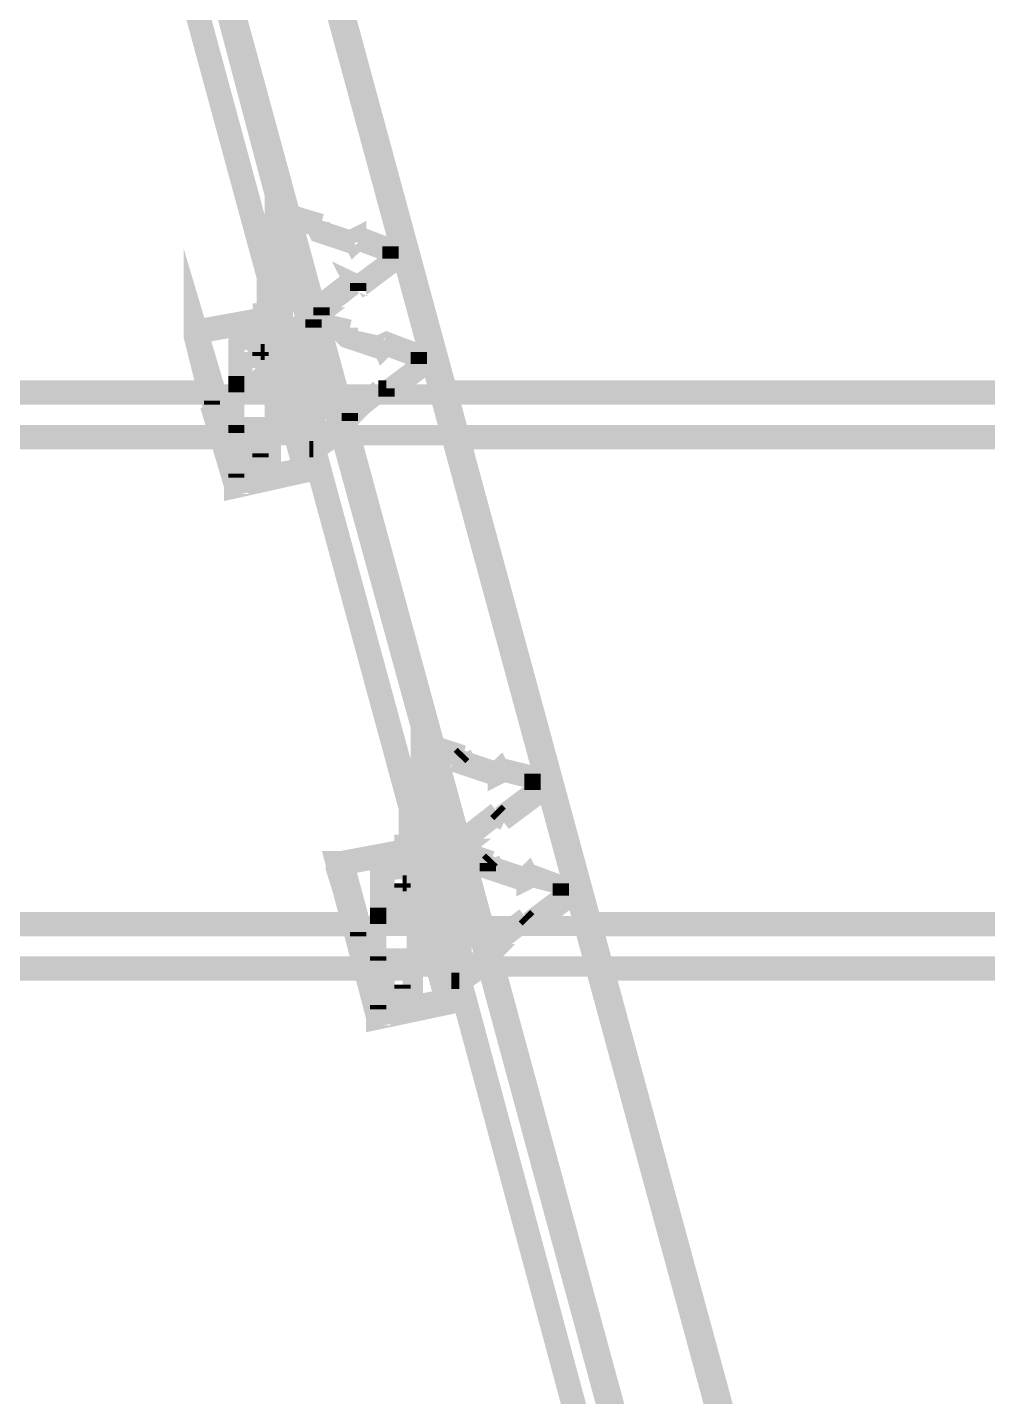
# Model space of a CAD drawing. Extents: x 0.1 to 11.6, y 0.3 to 16.2.
# Drawn here: x 8.611 to 9.005, y 12.494 to 13.057 of the extents above; entities that cross this region are included whole.
import ezdxf

# ---------------------------------------------------------------- set-up
doc = ezdxf.new("R2010")
doc.units = 0
doc.header["$MEASUREMENT"] = 0

msp = doc.modelspace()

# ---------------------------------------------------------------- linework, layer by layer
at = {"color": 0}
for points, const_width in [([(8.90831, 12.28), (8.56332, 13.5483), (8.61664, 13.5133)], 0.01), ([(8.56168, 13.5483), (8.61501, 13.5117), (8.97835, 12.1733)], 0.006667), ([(8.98167, 12.1733), (8.61833, 13.5117), (8.61664, 13.5133), (8.98167, 12.175), (8.93668, 12.1883)], 0.01), ([(8.97835, 12.1733), (8.61501, 13.5117)], 0.006667), ([(8.98167, 12.1717), (8.61664, 13.51), (8.61833, 13.51), (8.61833, 13.5117)], 0.006667), ([(8.97999, 12.1733), (8.61664, 13.5117)], 0.006667), ([(8.56332, 13.4967), (8.93332, 12.1367), (8.95503, 12.1533)], 0.006667), ([(8.715, 12.9817), (8.66997, 13.1517), (8.66997, 13.1017), (8.71164, 12.9483)], 0.01), ([(8.71332, 12.94), (8.71332, 12.9817), (8.72667, 12.935), (8.72667, 12.8933)], 0.01), ([(8.72835, 12.935), (8.715, 12.9817), (8.71332, 12.9817)], 0.01), ([(8.71332, 12.93), (8.715, 12.93), (8.715, 12.9817)], 0.006667), ([(8.74333, 12.93), (8.72835, 12.9333), (8.715, 12.9817)], 0.006667), ([(8.715, 12.9817), (8.71669, 12.9783), (8.73167, 12.9733)], 0.006667), ([(8.715, 12.9817), (8.73167, 12.9767)], 0.006667), ([(8.715, 12.93), (8.715, 12.9817)], 0.006667), ([(8.715, 12.93), (8.71669, 12.9267), (8.71669, 12.9783)], 0.006667), ([(8.73167, 12.9767), (8.72835, 12.975)], 0.006667), ([(8.72835, 12.975), (8.72999, 12.9717), (8.74501, 12.9667)], 0.006667), ([(8.72835, 12.975), (8.74333, 12.97)], 0.006667), ([(8.72999, 12.9717), (8.73167, 12.9733), (8.73167, 12.9767)], 0.006667), ([(8.74669, 12.9683), (8.74669, 12.9717), (8.74333, 12.97), (8.74501, 12.9667), (8.74669, 12.9683), (8.75999, 12.9633)], 0.006667), ([(8.74669, 12.9717), (8.75999, 12.9667)], 0.006667), ([(8.69835, 12.87), (8.68001, 12.9316), (8.68001, 12.93), (8.69667, 12.8683)], 0.01), ([(8.77501, 12.7633), (8.72835, 12.9333), (8.72835, 12.8834), (8.77001, 12.73)], 0.01), ([(8.75999, 12.9667), (8.75999, 12.9633), (8.75999, 12.9583)], 0.006667), ([(8.75999, 12.9667), (8.75999, 12.9616)], 0.006667), ([(8.74669, 12.9517), (8.74333, 12.9533), (8.74501, 12.95), (8.74669, 12.9483)], 0.006667), ([(8.75999, 12.9616), (8.75999, 12.9583), (8.74669, 12.9483)], 0.006667), ([(8.75999, 12.9616), (8.74669, 12.9517)], 0.006667), ([(8.72835, 12.9417), (8.74333, 12.9533)], 0.006667), ([(8.74669, 12.9483), (8.74669, 12.9517)], 0.006667), ([(8.72835, 12.885), (8.71164, 12.9483), (8.71001, 12.9483), (8.71001, 12.9467), (8.72667, 12.885)], 0.01), ([(8.71001, 12.9467), (8.71001, 12.9383), (8.72667, 12.8767)], 0.01), ([(8.71164, 12.9483), (8.72835, 12.885)], 0.01), ([(8.72835, 12.8867), (8.72835, 12.8834), (8.71164, 12.9483)], 0.006667), ([(8.71164, 12.9483), (8.71164, 12.9367)], 0.006667), ([(8.72835, 12.9417), (8.72999, 12.9383), (8.74501, 12.95)], 0.006667), ([(8.70833, 12.9367), (8.70833, 12.9383), (8.71001, 12.9383)], 0.01), ([(8.71332, 12.93), (8.71332, 12.94)], 0.006667), ([(8.715, 12.93), (8.73167, 12.9417), (8.72835, 12.9417)], 0.006667), ([(8.73167, 12.9383), (8.73167, 12.9417)], 0.006667), ([(8.68001, 12.9316), (8.70833, 12.9367), (8.72499, 12.875)], 0.01), ([(8.68001, 12.93), (8.71001, 12.9367), (8.72667, 12.8733)], 0.006667), ([(8.71001, 12.9367), (8.71164, 12.9367), (8.72835, 12.875)], 0.006667), ([(8.71669, 12.9267), (8.73167, 12.9383), (8.72999, 12.9383)], 0.006667), ([(8.72835, 12.8834), (8.72835, 12.935), (8.72667, 12.935)], 0.01), ([(8.72835, 12.9333), (8.72835, 12.9367)], 0.006667), ([(8.72835, 12.9367), (8.74333, 12.9333)], 0.006667), ([(8.72835, 12.8867), (8.72835, 12.9367)], 0.006667), ([(8.68001, 12.93), (8.68668, 12.9033)], 0.01), ([(8.71164, 12.9134), (8.71164, 12.93), (8.69667, 12.93)], 0.006667), ([(8.69667, 12.93), (8.69667, 12.9134)], 0.006667), ([(8.71164, 12.93), (8.69667, 12.93)], 0.006667), ([(8.72667, 12.8834), (8.71332, 12.93)], 0.006667), ([(8.72835, 12.8834), (8.715, 12.93)], 0.006667), ([(8.74333, 12.9333), (8.74001, 12.93)], 0.006667), ([(8.74001, 12.93), (8.74164, 12.9283), (8.75667, 12.9233)], 0.006667), ([(8.74001, 12.93), (8.75499, 12.9267)], 0.006667), ([(8.74164, 12.9283), (8.74333, 12.93), (8.74333, 12.9333)], 0.006667), ([(8.75499, 12.9267), (8.75836, 12.9283), (8.77165, 12.9233)], 0.006667), ([(8.70167, 12.9233), (8.70335, 12.9233), (8.70503, 12.9233)], 0.01), ([(8.70167, 12.9217), (8.70167, 12.92), (8.70335, 12.92), (8.70503, 12.92), (8.70665, 12.9217), (8.70503, 12.9233)], 0.006667), ([(8.70665, 12.9233), (8.70833, 12.9233)], 0.006667), ([(8.70665, 12.9217), (8.70665, 12.9233)], 0.006667), ([(8.75499, 12.9267), (8.75667, 12.9233), (8.75836, 12.925)], 0.006667), ([(8.75836, 12.9283), (8.75836, 12.925), (8.77165, 12.92)], 0.006667), ([(8.77165, 12.9233), (8.77165, 12.92), (8.77165, 12.915)], 0.006667), ([(8.77165, 12.9233), (8.77165, 12.9183)], 0.006667), ([(8.77165, 12.9183), (8.77165, 12.915), (8.75836, 12.905)], 0.006667), ([(8.77165, 12.9183), (8.75836, 12.9083)], 0.006667), ([(8.71164, 12.9067), (8.71164, 12.9083), (8.71164, 12.91), (8.71164, 12.9117), (8.71164, 12.9134), (8.69667, 12.9134)], 0.006667), ([(8.69667, 12.9134), (8.69667, 12.9117), (8.69667, 12.91), (8.69667, 12.9083), (8.69667, 12.9067)], 0.006667), ([(8.71164, 12.9117), (8.69667, 12.9117)], 0.006667), ([(8.685, 12.9067), (8.44168, 12.9067)], 0.01), ([(8.78331, 12.9067), (8.685, 12.9067)], 0.006667), ([(8.71164, 12.9083), (8.69667, 12.9083)], 0.006667), ([(8.71164, 12.8933), (8.71164, 12.895), (8.71164, 12.8967), (8.71164, 12.8983), (8.71164, 12.9), (8.71164, 12.9017), (8.71164, 12.9033), (8.71164, 12.905), (8.71164, 12.9067), (8.69667, 12.9067)], 0.006667), ([(8.69667, 12.9067), (8.69667, 12.905), (8.69667, 12.9033), (8.69667, 12.9017), (8.69667, 12.9), (8.69667, 12.8983), (8.69667, 12.8967), (8.69667, 12.895), (8.69667, 12.8933)], 0.006667), ([(8.74001, 12.8983), (8.75499, 12.9083)], 0.006667), ([(8.74001, 12.8983), (8.74164, 12.895), (8.75667, 12.9067)], 0.006667), ([(8.75499, 12.9083), (8.75667, 12.9067), (8.75836, 12.905)], 0.006667), ([(8.75499, 12.9083), (8.75836, 12.9083)], 0.006667), ([(8.75836, 12.905), (8.75836, 12.9083)], 0.006667), ([(9.16168, 12.9067), (8.78331, 12.9067)], 0.01), ([(9.39165, 12.905), (8.35667, 12.905)], 0.006667), ([(8.68668, 12.9017), (8.69667, 12.8683)], 0.01), ([(8.68668, 12.9033), (8.68668, 12.9017)], 0.006667), ([(8.72835, 12.8867), (8.74333, 12.8983), (8.74001, 12.8983)], 0.006667), ([(8.74001, 12.8917), (8.74333, 12.895), (8.74164, 12.895)], 0.006667), ([(8.74333, 12.895), (8.74333, 12.8983)], 0.006667), ([(8.35667, 12.89), (9.39165, 12.89)], 0.006667), ([(8.43668, 12.8883), (8.69, 12.8883)], 0.01), ([(8.69667, 12.8933), (8.71164, 12.8933), (8.71164, 12.8917), (8.71164, 12.89)], 0.006667), ([(8.69667, 12.8933), (8.69667, 12.8917), (8.69667, 12.89)], 0.006667), ([(8.71164, 12.8917), (8.69667, 12.8917)], 0.006667), ([(8.71164, 12.8733), (8.71164, 12.89), (8.69667, 12.89), (8.71164, 12.89)], 0.006667), ([(8.69667, 12.89), (8.69667, 12.8733)], 0.006667), ([(8.71164, 12.89), (8.69667, 12.89)], 0.006667), ([(8.71164, 12.89), (8.69667, 12.89)], 0.006667), ([(8.72667, 12.8933), (8.72667, 12.8834)], 0.006667), ([(8.74001, 12.8917), (8.72835, 12.8834)], 0.01), ([(8.78836, 12.8883), (9.16168, 12.8883)], 0.01), ([(8.69, 12.8883), (8.78836, 12.8883)], 0.006667), ([(8.69667, 12.8883), (8.71164, 12.8883)], 0.006667), ([(8.69667, 12.8867), (8.71164, 12.8867)], 0.006667), ([(8.70167, 12.8817), (8.70335, 12.8817), (8.70503, 12.8817)], 0.01), ([(8.70167, 12.88), (8.70167, 12.8783), (8.70335, 12.8783), (8.70503, 12.8783), (8.70665, 12.88), (8.70503, 12.8817)], 0.006667), ([(8.70665, 12.88), (8.70665, 12.8817)], 0.006667), ([(8.72835, 12.8834), (8.72667, 12.8834)], 0.006667), ([(8.71164, 12.8717), (8.71164, 12.8733), (8.69667, 12.8733)], 0.006667), ([(8.69667, 12.8733), (8.69667, 12.8717)], 0.006667), ([(8.71164, 12.8717), (8.69667, 12.8717)], 0.006667), ([(8.77333, 12.7217), (8.77333, 12.7633), (8.785, 12.7167), (8.785, 12.675)], 0.01), ([(8.78836, 12.7167), (8.77501, 12.7633), (8.77333, 12.7633)], 0.01), ([(8.77333, 12.7116), (8.77501, 12.7116), (8.77501, 12.7633)], 0.006667), ([(8.80333, 12.7116), (8.78836, 12.7167), (8.77501, 12.7633)], 0.006667), ([(8.77501, 12.7633), (8.77669, 12.76), (8.79167, 12.755)], 0.006667), ([(8.77501, 12.7633), (8.78999, 12.7584)], 0.006667), ([(8.77501, 12.7116), (8.77501, 12.7633)], 0.006667), ([(8.77501, 12.7116), (8.77669, 12.7083), (8.77669, 12.76)], 0.006667), ([(8.78836, 12.7533), (8.79167, 12.755), (8.78999, 12.7584)], 0.006667), ([(8.78999, 12.7584), (8.78836, 12.7567)], 0.006667), ([(8.78836, 12.7567), (8.78836, 12.7533), (8.80333, 12.7483)], 0.006667), ([(8.78836, 12.7567), (8.80333, 12.7517)], 0.006667), ([(8.80333, 12.7517), (8.80501, 12.7533), (8.80664, 12.75), (8.81999, 12.7467)], 0.006667), ([(8.90668, 12.28), (8.78836, 12.7167), (8.78836, 12.665), (8.89833, 12.2567)], 0.01), ([(8.80333, 12.7517), (8.80333, 12.7483), (8.80664, 12.75)], 0.006667), ([(8.80501, 12.7533), (8.81836, 12.75)], 0.006667), ([(8.81836, 12.75), (8.81999, 12.7467), (8.81999, 12.74)], 0.006667), ([(8.81836, 12.75), (8.81836, 12.7433)], 0.006667), ([(8.81836, 12.7433), (8.80501, 12.7333)], 0.006667), ([(8.81836, 12.7433), (8.81999, 12.74), (8.80664, 12.73)], 0.006667), ([(8.77001, 12.7183), (8.77001, 12.72), (8.78836, 12.6567)], 0.006667), ([(8.78668, 12.6667), (8.77001, 12.73), (8.76833, 12.73), (8.76833, 12.7283), (8.785, 12.6667)], 0.01), ([(8.77001, 12.73), (8.78836, 12.6683)], 0.01), ([(8.78836, 12.7233), (8.80333, 12.735)], 0.006667), ([(8.78836, 12.7233), (8.78836, 12.72), (8.80333, 12.7317)], 0.006667), ([(8.80333, 12.735), (8.80333, 12.7317), (8.80664, 12.73)], 0.006667), ([(8.80333, 12.735), (8.80501, 12.7333)], 0.006667), ([(8.80664, 12.73), (8.80501, 12.7333)], 0.006667), ([(8.76833, 12.7283), (8.76833, 12.72), (8.785, 12.6583)], 0.01), ([(8.78668, 12.6683), (8.78836, 12.665), (8.77001, 12.73)], 0.006667), ([(8.77001, 12.73), (8.77001, 12.72)], 0.006667), ([(8.74001, 12.7133), (8.76665, 12.7183), (8.78331, 12.6567)], 0.01), ([(8.76665, 12.7183), (8.76665, 12.72), (8.76833, 12.72)], 0.01), ([(8.77333, 12.7116), (8.77333, 12.7217)], 0.006667), ([(8.78999, 12.7233), (8.77501, 12.7116)], 0.006667), ([(8.79167, 12.72), (8.78999, 12.7233), (8.78836, 12.7233)], 0.006667), ([(8.75667, 12.6517), (8.74001, 12.7133), (8.73833, 12.7133), (8.75499, 12.65)], 0.01), ([(8.73833, 12.7133), (8.73833, 12.7116), (8.74669, 12.685)], 0.01), ([(8.73833, 12.7116), (8.77001, 12.7183), (8.78668, 12.6567)], 0.006667), ([(8.77669, 12.7083), (8.79167, 12.72), (8.78836, 12.72)], 0.006667), ([(8.78836, 12.665), (8.78836, 12.7167), (8.785, 12.7167)], 0.01), ([(8.78836, 12.7167), (8.78668, 12.72)], 0.006667), ([(8.78668, 12.72), (8.80165, 12.715)], 0.006667), ([(8.78668, 12.6683), (8.78668, 12.72)], 0.006667), ([(8.815, 12.705), (8.80003, 12.71), (8.80333, 12.7116), (8.80165, 12.715)], 0.006667), ([(8.80165, 12.715), (8.80003, 12.7133)], 0.006667), ([(8.77001, 12.695), (8.77001, 12.7133), (8.75499, 12.7133)], 0.006667), ([(8.75499, 12.7133), (8.75499, 12.695)], 0.006667), ([(8.77001, 12.7116), (8.75499, 12.7116)], 0.006667), ([(8.785, 12.665), (8.77333, 12.7116)], 0.006667), ([(8.78836, 12.665), (8.77501, 12.7116)], 0.006667), ([(8.80003, 12.71), (8.80003, 12.7133)], 0.006667), ([(8.80003, 12.7133), (8.815, 12.7083)], 0.006667), ([(8.815, 12.7083), (8.81668, 12.71), (8.81836, 12.7067), (8.83165, 12.7033)], 0.006667), ([(8.81668, 12.71), (8.83003, 12.705)], 0.006667), ([(8.76167, 12.705), (8.76335, 12.705), (8.76497, 12.705)], 0.01), ([(8.76167, 12.705), (8.76167, 12.7033), (8.76335, 12.7033), (8.76497, 12.7033), (8.76497, 12.705), (8.76497, 12.7033), (8.76335, 12.7033), (8.76167, 12.7033), (8.76167, 12.705), (8.76167, 12.7033)], 0.006667), ([(8.76497, 12.705), (8.76497, 12.7033), (8.76497, 12.7017), (8.76335, 12.7017), (8.76167, 12.7017), (8.76167, 12.7033), (8.76167, 12.705)], 0.006667), ([(8.76497, 12.705), (8.76665, 12.705)], 0.006667), ([(8.76497, 12.7033), (8.76497, 12.705)], 0.006667), ([(8.815, 12.7083), (8.815, 12.705), (8.81836, 12.7067)], 0.006667), ([(8.83003, 12.705), (8.83165, 12.7033), (8.83165, 12.6967)], 0.006667), ([(8.83003, 12.705), (8.83003, 12.7)], 0.006667), ([(8.81668, 12.69), (8.83003, 12.7), (8.83165, 12.6967), (8.81836, 12.6867)], 0.006667), ([(8.77001, 12.6883), (8.77001, 12.69), (8.77001, 12.6917), (8.77001, 12.6934), (8.77001, 12.695), (8.75499, 12.695)], 0.006667), ([(8.75499, 12.695), (8.75499, 12.6934), (8.75499, 12.6917), (8.75499, 12.69), (8.75499, 12.6883)], 0.006667), ([(8.77001, 12.6934), (8.75499, 12.6934)], 0.006667), ([(9.39165, 12.6867), (8.30165, 12.6867)], 0.006667), ([(8.74501, 12.6883), (8.38167, 12.6883)], 0.01), ([(8.84169, 12.6883), (8.74501, 12.6883)], 0.006667), ([(8.77001, 12.69), (8.75499, 12.69)], 0.006667), ([(8.77001, 12.675), (8.77001, 12.6767), (8.77001, 12.6783), (8.77001, 12.68), (8.77001, 12.6816), (8.77001, 12.6833), (8.77001, 12.685), (8.77001, 12.6867), (8.77001, 12.6883), (8.75499, 12.6883)], 0.006667), ([(8.75499, 12.6883), (8.75499, 12.6867), (8.75499, 12.685), (8.75499, 12.6833), (8.75499, 12.6816), (8.75499, 12.68), (8.75499, 12.6783), (8.75499, 12.6767), (8.75499, 12.675)], 0.006667), ([(8.815, 12.6917), (8.80003, 12.68), (8.80003, 12.6767), (8.815, 12.6883)], 0.006667), ([(8.815, 12.6917), (8.815, 12.6883), (8.81836, 12.6867)], 0.006667), ([(8.815, 12.6917), (8.81668, 12.69)], 0.006667), ([(8.81836, 12.6867), (8.81668, 12.69)], 0.006667), ([(9.16168, 12.6883), (8.84169, 12.6883)], 0.01), ([(8.74669, 12.6833), (8.75499, 12.65)], 0.01), ([(8.74669, 12.685), (8.74669, 12.6833)], 0.006667), ([(8.78668, 12.6683), (8.80165, 12.68), (8.80003, 12.68)], 0.006667), ([(8.80003, 12.6733), (8.80333, 12.6767), (8.80003, 12.6767)], 0.006667), ([(8.80333, 12.6767), (8.80165, 12.68)], 0.006667), ([(8.30165, 12.6717), (9.39165, 12.6717)], 0.006667), ([(8.37831, 12.67), (8.75, 12.67)], 0.01), ([(8.75, 12.67), (8.84668, 12.67)], 0.006667), ([(8.75499, 12.675), (8.77001, 12.675), (8.77001, 12.6733)], 0.006667), ([(8.75499, 12.675), (8.75499, 12.6733)], 0.006667), ([(8.77001, 12.655), (8.77001, 12.6733), (8.75499, 12.6733), (8.77001, 12.6733)], 0.006667), ([(8.75499, 12.6733), (8.75499, 12.655)], 0.006667), ([(8.77001, 12.6733), (8.75499, 12.6733)], 0.006667), ([(8.77001, 12.6717), (8.75499, 12.6717)], 0.006667), ([(8.77001, 12.6717), (8.75499, 12.6717)], 0.006667), ([(8.75499, 12.67), (8.77001, 12.67)], 0.006667), ([(8.785, 12.675), (8.785, 12.665)], 0.006667), ([(8.80003, 12.6733), (8.78836, 12.665)], 0.01), ([(8.84668, 12.67), (9.16168, 12.67)], 0.01), ([(8.75499, 12.6683), (8.77001, 12.6683)], 0.006667), ([(8.76167, 12.6634), (8.76335, 12.6634), (8.76497, 12.6634)], 0.01), ([(8.78836, 12.665), (8.785, 12.665)], 0.006667), ([(8.76167, 12.6617), (8.76167, 12.66), (8.76335, 12.66), (8.76497, 12.66), (8.76497, 12.6617), (8.76497, 12.6634)], 0.006667), ([(8.76497, 12.6617), (8.76497, 12.6634)], 0.006667), ([(8.77001, 12.6533), (8.77001, 12.655), (8.75499, 12.655)], 0.006667), ([(8.75499, 12.655), (8.75499, 12.6533)], 0.006667), ([(8.77001, 12.6533), (8.75499, 12.6533)], 0.006667)]:
    msp.add_lwpolyline(points, dxfattribs=dict(at, const_width=const_width))
for points, const_width in [([(8.70335, 12.925), (8.70167, 12.925), (8.70167, 12.9233), (8.70335, 12.9217), (8.70503, 12.9217), (8.70665, 12.9233), (8.70503, 12.925), (8.70335, 12.925)], 0.01), ([(8.70665, 12.9233), (8.70503, 12.9233), (8.70503, 12.925), (8.70335, 12.925), (8.70167, 12.9233), (8.70335, 12.925), (8.70503, 12.925), (8.70503, 12.9233), (8.70665, 12.9233)], 0.01), ([(8.70167, 12.9233), (8.70167, 12.9217), (8.70335, 12.92), (8.70503, 12.92), (8.70503, 12.9217), (8.70665, 12.9233), (8.70665, 12.9217), (8.70503, 12.92), (8.70335, 12.92), (8.70167, 12.9217), (8.70167, 12.9233), (8.70167, 12.9217), (8.70167, 12.9233)], 0.006667), ([(8.69667, 12.8683), (8.69667, 12.87), (8.69835, 12.87), (8.72499, 12.875), (8.72667, 12.875), (8.72667, 12.8767), (8.72667, 12.885), (8.72835, 12.885), (8.72835, 12.875), (8.72667, 12.875), (8.69667, 12.8683)], 0.01), ([(8.70335, 12.8834), (8.70167, 12.8834), (8.70167, 12.8817), (8.70335, 12.88), (8.70503, 12.88), (8.70665, 12.8817), (8.70665, 12.8834), (8.70503, 12.8834), (8.70335, 12.8834)], 0.01), ([(8.70665, 12.8817), (8.70503, 12.8817), (8.70503, 12.8834), (8.70335, 12.8834), (8.70167, 12.8817), (8.70335, 12.8834), (8.70503, 12.8834), (8.70503, 12.8817), (8.70665, 12.8817)], 0.01), ([(8.70167, 12.8817), (8.70167, 12.88), (8.70167, 12.8817), (8.70167, 12.88), (8.70335, 12.88), (8.70503, 12.88), (8.70665, 12.8817), (8.70665, 12.88), (8.70503, 12.88), (8.70335, 12.8783), (8.70167, 12.88), (8.70167, 12.8817)], 0.006667), ([(8.76335, 12.7083), (8.76167, 12.7067), (8.76167, 12.705), (8.76167, 12.7033), (8.76335, 12.7033), (8.76497, 12.705), (8.76497, 12.7067), (8.76335, 12.7083)], 0.01), ([(8.76497, 12.705), (8.76497, 12.7067), (8.76335, 12.7067), (8.76167, 12.7067), (8.76167, 12.705), (8.76167, 12.7067), (8.76335, 12.7067), (8.76497, 12.7067), (8.76497, 12.705)], 0.01), ([(8.75499, 12.65), (8.75499, 12.6517), (8.75667, 12.6517), (8.78331, 12.6567), (8.785, 12.6567), (8.785, 12.6583), (8.785, 12.6667), (8.78668, 12.6667), (8.78836, 12.6683), (8.78836, 12.6567), (8.78668, 12.6567), (8.75499, 12.65)], 0.01), ([(8.76335, 12.6667), (8.76167, 12.665), (8.76167, 12.6634), (8.76167, 12.6617), (8.76335, 12.6617), (8.76497, 12.6634), (8.76497, 12.665), (8.76335, 12.6667)], 0.01), ([(8.76497, 12.6634), (8.76497, 12.665), (8.76335, 12.665), (8.76167, 12.665), (8.76167, 12.6634), (8.76167, 12.665), (8.76335, 12.665), (8.76497, 12.665), (8.76497, 12.6634)], 0.01), ([(8.76167, 12.6634), (8.76167, 12.6617), (8.76335, 12.6617), (8.76497, 12.6617), (8.76497, 12.6634), (8.76497, 12.6617), (8.76335, 12.6617), (8.76167, 12.6617), (8.76167, 12.6634), (8.76167, 12.6617), (8.76167, 12.6634)], 0.006667)]:
    msp.add_lwpolyline(points, close=True, dxfattribs=dict(at, const_width=const_width))

doc.saveas('drawing.dxf')
